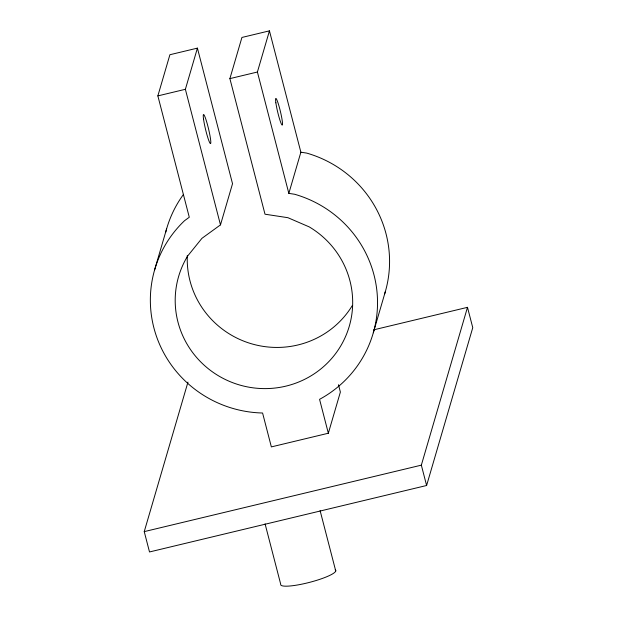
<?xml version="1.0" encoding="UTF-8"?>
<svg xmlns="http://www.w3.org/2000/svg" width="617" height="617" viewBox="0 0 617 617"><rect width="100%" height="100%" fill="white"/><g stroke="black" fill="none" stroke-linecap="round" stroke-linejoin="round"><path stroke-width="0.93" d="M157.859 95.897L169.899 54.728L197.417 48.126L232.524 183.712L220.485 224.881L201.944 238.324L187.622 256.063A88.887 87.066 16.3 0 0 218.649 375.9A88.887 87.066 16.3 0 0 340.26 346.731A88.887 87.066 16.3 0 0 309.225 226.894L287.931 217.701L265.002 214.207L229.886 78.621L241.926 37.452L269.444 30.85L300.872 152.206L288.833 193.376L294.648 194.262A113.775 111.453 16.3 0 1 376.732 289.381A113.775 111.453 16.3 0 1 319.56 399.338L328.337 433.234L271.357 446.901L262.58 413.004A113.775 111.453 16.3 0 1 158.484 341.725A113.775 111.453 16.3 0 1 184.583 220.662L189.288 217.253L157.859 95.897L185.378 89.295L197.417 48.126M154.574 270.022L166.613 228.853M288.833 193.376L257.405 72.019L269.444 30.85M373.879 329.794L467.493 307.335L472.761 327.673L426.609 485.494L149.507 551.96L144.239 531.623L187.961 382.108M328.337 433.234L340.376 392.065L338.478 384.73M373.3 332.771L385.34 291.602M426.609 485.494L421.342 465.156L467.493 307.335M229.886 78.621L257.405 72.019M144.239 531.623L421.342 465.156M300.872 152.206L306.688 153.093A113.775 111.453 16.3 0 1 384.538 294.278M320.107 510.637L335.741 571.003M185.378 89.295L220.485 224.881M265.071 523.841L280.704 584.199A28.444 4.936 -14.5 0 0 310.22 582.186A28.444 4.936 -14.5 0 0 335.216 569.807M165.649 232.462A113.775 111.453 16.3 0 1 183.511 194.378M352.299 305.562A88.887 87.066 16.3 0 1 250.602 343.515A88.887 87.066 16.3 0 1 187.321 255.384M275.868 102.823A13.69 1.388 76.5 0 0 281.838 124.788A13.69 1.388 76.5 0 0 279.447 107.72A13.69 1.388 76.5 0 0 275.868 102.823M203.533 119.112A14.931 1.512 76.5 0 0 210.027 143.19A14.931 1.512 76.5 0 0 207.52 124.858A14.931 1.512 76.5 0 0 203.533 119.112"/></g></svg>
